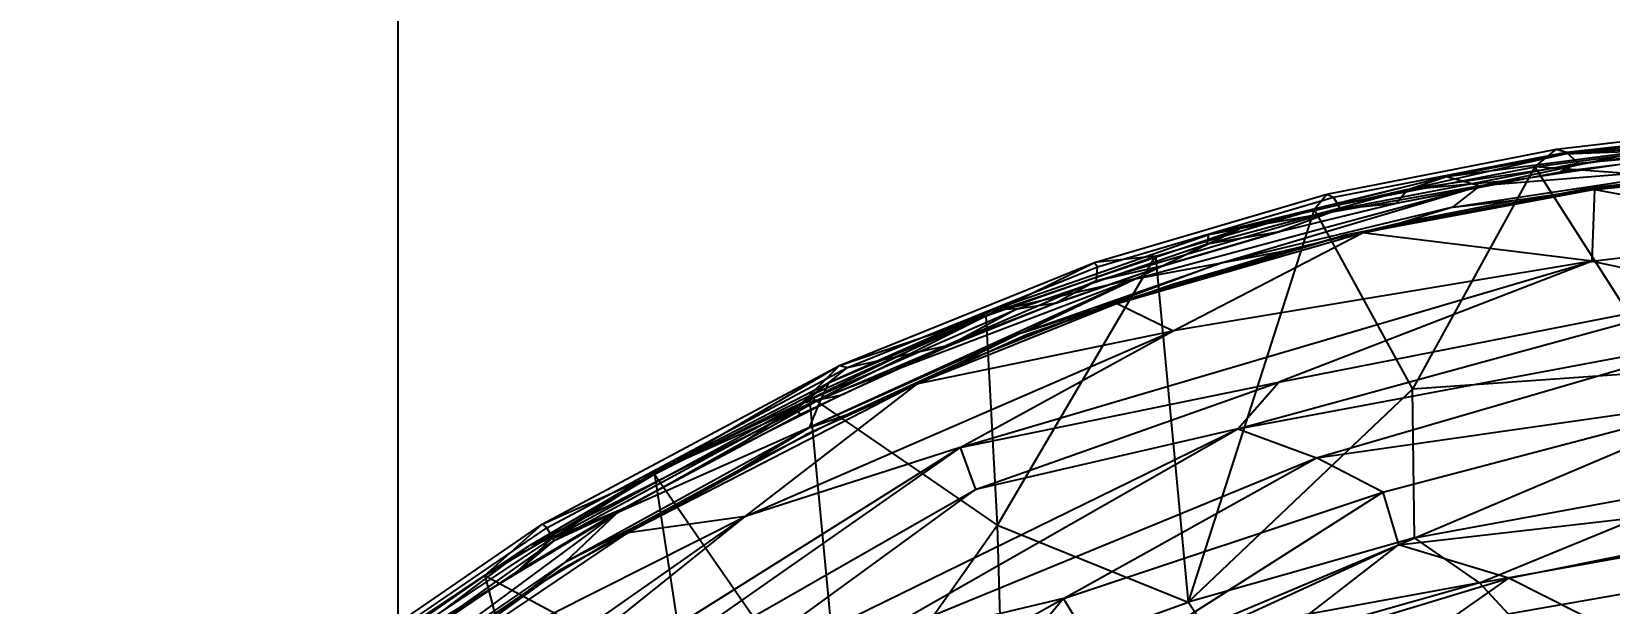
# Model space of a CAD drawing. Extents: x 11992 to 29481, y -6727 to 6811.
# Drawn here: x 16956.4 to 17138.7, y -941.7 to -875.7 of the extents above; entities that cross this region are included whole.
import ezdxf

# ---------------------------------------------------------------- set-up
doc = ezdxf.new("R2010")
doc.units = 0
doc.header["$MEASUREMENT"] = 0
doc.linetypes.add('DOTE', pattern=[2.42, 2, -0.2, 0.02, -0.2])
doc.layers.get('0').update_dxf_attribs({"color": 8, "linetype": 'CONTINUOUS'})
doc.layers.add('zoylight 4标注', color=9, linetype='CONTINUOUS')

msp = doc.modelspace()

# ---------------------------------------------------------------- linework, layer by layer
for p, q in [((17130.05, -891.34, -1770.12), (17169.15, -886.21, -1771.44)), ((17132.54, -889.28, -1751.93), (17162.74, -885.81, -1757.85)), ((17169.3, -887.22, -1746.46), (17133.55, -889.84, -1736.05)), ((17133.55, -889.84, -1736.05), (17155.37, -887.38, -1739.51)), ((17133.7, -889.63, -1744.51), (17163.19, -886.36, -1750.64)), ((17115.39, -893.94, -1735.93), (17151.3, -888.63, -1741.64)), ((17155.27, -889.17, -1742.74), (17132.99, -891.91, -1738.57)), ((17151.3, -888.63, -1741.64), (17133.55, -889.84, -1736.05)), ((17134.99, -890.9, -1739.34), (17155.27, -889.17, -1742.74)), ((17106, -894.5, -1748.67), (17132.54, -889.28, -1751.93)), ((17106.78, -894.83, -1741.25), (17133.7, -889.63, -1744.51)), ((17107.61, -896.18, -1735.9), (17134.99, -890.9, -1739.34)), ((17115.39, -893.94, -1735.93), (17133.55, -889.84, -1736.05)), ((17119.82, -892.45, -1733.03), (17142.57, -889.5, -1735.71)), ((17119.82, -892.45, -1733.03), (17133.55, -889.84, -1736.05)), ((17123.71, -893.51, -1732.45), (17142.57, -889.5, -1735.71)), ((17127.78, -892.84, -1737.87), (17141.7, -890.75, -1740.08)), ((17130.05, -891.34, -1770.12), (17132.54, -889.28, -1751.93)), ((17132.54, -889.28, -1751.93), (17133.7, -889.63, -1744.51)), ((17134.99, -890.9, -1739.34), (17132.99, -891.91, -1738.57)), ((17133.55, -889.84, -1736.05), (17142.57, -889.5, -1735.71)), ((17134.99, -890.9, -1739.34), (17133.7, -889.63, -1744.51)), ((17092.39, -899.16, -1732.11), (17119.82, -892.45, -1733.03)), ((17119.82, -892.45, -1733.03), (17096.02, -898.46, -1730.19)), ((17104.57, -896.28, -1763.7), (17130.05, -891.34, -1770.12)), ((17114.04, -895.52, -1736.15), (17132.99, -891.91, -1738.57)), ((17114.05, -895.52, -1736.13), (17127.78, -892.84, -1737.87)), ((17115.39, -893.94, -1735.93), (17119.82, -892.45, -1733.03)), ((17115.39, -893.94, -1735.93), (17127.78, -892.84, -1737.87)), ((17130.05, -891.34, -1770.12), (17115.9, -917, -1911.8)), ((17119.82, -892.45, -1733.03), (17123.71, -893.51, -1732.45)), ((17120.57, -896, -1732.36), (17151.5, -891.3, -1737.14)), ((17151.5, -891.3, -1737.14), (17123.71, -893.51, -1732.45)), ((17145.13, -914.97, -1936.25), (17130.05, -891.34, -1770.12)), ((17157.82, -893.38, -1813.52), (17130.05, -891.34, -1770.12)), ((17136.98, -893.95, -1734.44), (17164.71, -891.18, -1740.52)), ((17136.98, -893.95, -1734.44), (17156.17, -891.61, -1739.32)), ((17137.28, -893.64, -1735.47), (17156.17, -891.61, -1739.32)), ((17079.2, -902.4, -1745.78), (17106, -894.5, -1748.67)), ((17083.88, -904.26, -1728.27), (17123.71, -893.51, -1732.45)), ((17092.2, -900.21, -1733.6), (17115.39, -893.94, -1735.93)), ((17115.39, -893.94, -1735.93), (17092.39, -899.16, -1732.11)), ((17093.85, -902.42, -1729.49), (17123.71, -893.51, -1732.45)), ((17123.71, -893.51, -1732.45), (17096.02, -898.46, -1730.19)), ((17104.57, -896.28, -1763.7), (17106, -894.5, -1748.67)), ((17106, -894.5, -1748.67), (17106.78, -894.83, -1741.25)), ((17137.28, -893.64, -1735.47), (17107.92, -899.26, -1731.73)), ((17110.15, -898.95, -1731.04), (17137.28, -893.64, -1735.47)), ((17136.98, -893.95, -1734.44), (17110.15, -898.95, -1731.04)), ((17115.39, -893.94, -1735.93), (17114.05, -895.52, -1736.13)), ((17120.57, -896, -1732.36), (17123.71, -893.51, -1732.45)), ((17128.38, -895.1, -1734.19), (17142.21, -893.06, -1736.4)), ((17136.64, -902.24, -1731.23), (17136.98, -893.95, -1734.44)), ((17136.98, -893.95, -1734.44), (17137.28, -893.64, -1735.47)), ((17136.98, -893.95, -1734.44), (17163.84, -899, -1737.57)), ((17079.4, -904.51, -1732.66), (17107.61, -896.18, -1735.9)), ((17079.52, -902.87, -1738.13), (17106.78, -894.83, -1741.25)), ((17086.23, -901.66, -1761.98), (17104.57, -896.28, -1763.7)), ((17104.57, -896.28, -1763.7), (17090, -941.59, -2024.8)), ((17120.57, -896, -1732.36), (17093.85, -902.42, -1729.49)), ((17100.6, -898.81, -1734.65), (17114.04, -895.52, -1736.15)), ((17100.6, -898.8, -1734.64), (17114.05, -895.52, -1736.13)), ((17107.61, -896.18, -1735.9), (17100.6, -898.81, -1734.65)), ((17104.57, -896.28, -1763.7), (17115.9, -917, -1911.8)), ((17107.61, -896.18, -1735.9), (17106.78, -894.83, -1741.25)), ((17107.61, -896.18, -1735.9), (17114.04, -895.52, -1736.15)), ((17128.38, -895.1, -1734.19), (17114.75, -897.75, -1732.48)), ((17120.57, -896, -1732.36), (17114.75, -897.75, -1732.48)), ((17120.57, -896, -1732.36), (17128.38, -895.1, -1734.19)), ((17114.75, -897.75, -1732.48), (17101.36, -901, -1731.08)), ((17067.37, -907.87, -1728.87), (17092.39, -899.16, -1732.11)), ((17067.7, -908.05, -1726.81), (17096.02, -898.46, -1730.19)), ((17081.8, -907.12, -1728.07), (17110.15, -898.95, -1731.04)), ((17081.8, -907.12, -1728.07), (17107.92, -899.26, -1731.73)), ((17083.88, -904.26, -1728.27), (17096.02, -898.46, -1730.19)), ((17087.48, -902.66, -1733.17), (17100.6, -898.8, -1734.64)), ((17100.6, -898.81, -1734.65), (17087.48, -902.66, -1733.18)), ((17088.27, -910.28, -1725.87), (17110.15, -898.95, -1731.04)), ((17088.31, -904.85, -1729.71), (17107.92, -899.26, -1731.73)), ((17092.2, -900.21, -1733.6), (17100.6, -898.8, -1734.64)), ((17092.2, -900.21, -1733.6), (17092.39, -899.16, -1732.11)), ((17092.39, -899.16, -1732.11), (17096.02, -898.46, -1730.19)), ((17110.15, -898.95, -1731.04), (17107.92, -899.26, -1731.73)), ((17136.64, -902.24, -1731.23), (17110.15, -898.95, -1731.04)), ((17136.64, -902.24, -1731.23), (17163.84, -899, -1737.57)), ((17066.69, -908.52, -1759.56), (17086.23, -901.66, -1761.98)), ((17067.99, -932.72, -1916.65), (17086.23, -901.66, -1761.98)), ((17070.26, -907.75, -1730.76), (17092.2, -900.21, -1733.6)), ((17086.23, -901.66, -1761.98), (17079.2, -902.4, -1745.78)), ((17101.36, -901, -1731.08), (17079.45, -907.73, -1728.64)), ((17086.23, -901.66, -1761.98), (17090, -941.59, -2024.8)), ((17092.2, -900.21, -1733.6), (17087.48, -902.66, -1733.17)), ((17093.85, -902.42, -1729.49), (17101.36, -901, -1731.08)), ((17049.73, -914.26, -1741.94), (17079.2, -902.4, -1745.78)), ((17050.65, -914.51, -1734.32), (17079.52, -902.87, -1738.13)), ((17063.68, -923.74, -1721.32), (17136.64, -902.24, -1731.23)), ((17066.69, -908.52, -1759.56), (17079.2, -902.4, -1745.78)), ((17070.68, -910.53, -1726.74), (17093.85, -902.42, -1729.49)), ((17074.73, -907.06, -1731.51), (17087.48, -902.66, -1733.18)), ((17074.73, -907.05, -1731.49), (17087.48, -902.66, -1733.17)), ((17079.2, -902.4, -1745.78), (17079.52, -902.87, -1738.13)), ((17079.4, -904.51, -1732.66), (17087.48, -902.66, -1733.18)), ((17079.4, -904.51, -1732.66), (17079.52, -902.87, -1738.13)), ((17093.85, -902.42, -1729.49), (17079.45, -907.73, -1728.64)), ((17083.88, -904.26, -1728.27), (17093.85, -902.42, -1729.49)), ((17136.64, -902.24, -1731.23), (17088.27, -910.28, -1725.87)), ((17136.64, -902.24, -1731.23), (17100.48, -916.18, -1726.75)), ((17136.64, -902.24, -1731.23), (17153.49, -905.79, -1735.25)), ((17083.88, -904.26, -1728.27), (17046.26, -921.45, -1723.43)), ((17083.88, -904.26, -1728.27), (17047.65, -918.05, -1723.6)), ((17079.4, -904.51, -1732.66), (17062.02, -912.01, -1729.62)), ((17083.88, -904.26, -1728.27), (17067.7, -908.05, -1726.81)), ((17070.68, -910.53, -1726.74), (17083.88, -904.26, -1728.27)), ((17071.34, -910.75, -1727.51), (17088.31, -904.85, -1729.71)), ((17079.4, -904.51, -1732.66), (17074.73, -907.06, -1731.51)), ((17081.8, -907.12, -1728.07), (17088.31, -904.85, -1729.71)), ((17081.8, -907.12, -1728.07), (17058.78, -916.35, -1724.96)), ((17074.73, -907.06, -1731.51), (17062.02, -912.01, -1729.62)), ((17062.24, -912.05, -1729.78), (17074.73, -907.05, -1731.49)), ((17070.26, -907.75, -1730.76), (17074.73, -907.05, -1731.49)), ((17081.8, -907.12, -1728.07), (17071.34, -910.75, -1727.51)), ((17081.8, -907.12, -1728.07), (17088.27, -910.28, -1725.87)), ((17095.74, -921.6, -1727.77), (17153.49, -905.79, -1735.25)), ((17100.48, -916.18, -1726.75), (17153.49, -905.79, -1735.25)), ((17045.36, -918.63, -1727.36), (17070.26, -907.75, -1730.76)), ((17045.36, -918.63, -1727.36), (17067.37, -907.87, -1728.87)), ((17046.22, -917.76, -1758.34), (17066.69, -908.52, -1759.56)), ((17067.7, -908.05, -1726.81), (17047.65, -918.05, -1723.6)), ((17067.37, -907.87, -1728.87), (17048.48, -916.27, -1725.07)), ((17048.48, -916.27, -1725.07), (17067.7, -908.05, -1726.81)), ((17049.73, -914.26, -1741.94), (17066.69, -908.52, -1759.56)), ((17070.26, -907.75, -1730.76), (17062.24, -912.05, -1729.78)), ((17063.17, -914.2, -1726.39), (17079.45, -907.73, -1728.64)), ((17067.99, -932.72, -1916.65), (17066.69, -908.52, -1759.56)), ((17070.26, -907.75, -1730.76), (17067.37, -907.87, -1728.87)), ((17067.37, -907.87, -1728.87), (17067.7, -908.05, -1726.81)), ((17070.68, -910.53, -1726.74), (17079.45, -907.73, -1728.64)), ((17038.86, -931.69, -1719.94), (17088.27, -910.28, -1725.87)), ((17071.34, -910.75, -1727.51), (17045.84, -922.29, -1724.12)), ((17070.68, -910.53, -1726.74), (17046.26, -921.45, -1723.43)), ((17058.78, -916.35, -1724.96), (17088.27, -910.28, -1725.87)), ((17058.78, -916.35, -1724.96), (17071.34, -910.75, -1727.51)), ((17070.68, -910.53, -1726.74), (17063.17, -914.2, -1726.39)), ((17063.68, -923.74, -1721.32), (17088.27, -910.28, -1725.87)), ((17095.74, -921.6, -1727.77), (17153.2, -910.83, -1737.93)), ((17104.83, -924.92, -1733.63), (17153.2, -910.83, -1737.93)), ((17044.57, -919.44, -1728.05), (17062.02, -912.01, -1729.62)), ((17045.25, -919.9, -1727.59), (17062.02, -912.01, -1729.62)), ((17049.85, -917.7, -1728.17), (17062.24, -912.05, -1729.78)), ((17050.65, -914.51, -1734.32), (17062.02, -912.01, -1729.62)), ((17015.42, -932.61, -1737.73), (17049.73, -914.26, -1741.94)), ((17015.95, -933.02, -1730.21), (17050.65, -914.51, -1734.32)), ((17028.36, -926.81, -1755.43), (17049.73, -914.26, -1741.94)), ((17044.57, -919.44, -1728.05), (17050.65, -914.51, -1734.32)), ((17049.73, -914.26, -1741.94), (17046.22, -917.76, -1758.34)), ((17049.73, -914.26, -1741.94), (17050.65, -914.51, -1734.32)), ((17063.17, -914.2, -1726.39), (17050.85, -919.86, -1724.77)), ((17058.78, -916.35, -1724.96), (17025.3, -933.61, -1720.89)), ((17028.56, -926.5, -1722.76), (17048.48, -916.27, -1725.07)), ((17038.86, -931.69, -1719.94), (17058.78, -916.35, -1724.96)), ((17045.36, -918.63, -1727.36), (17048.48, -916.27, -1725.07)), ((17058.78, -916.35, -1724.96), (17045.84, -922.29, -1724.12)), ((17048.48, -916.27, -1725.07), (17047.65, -918.05, -1723.6)), ((17063.68, -923.74, -1721.32), (17100.48, -916.18, -1726.75)), ((17065.44, -928.6, -1721.69), (17100.48, -916.18, -1726.75)), ((17095.74, -921.6, -1727.77), (17100.48, -916.18, -1726.75)), ((17145.13, -914.97, -1936.25), (17115.9, -917, -1911.8)), ((17014, -935, -1720.72), (17047.65, -918.05, -1723.6)), ((17024.06, -931.28, -1720.7), (17047.65, -918.05, -1723.6)), ((17028.36, -926.81, -1755.43), (17046.22, -917.76, -1758.34)), ((17028.56, -926.5, -1722.76), (17047.65, -918.05, -1723.6)), ((17037.46, -923.95, -1726.66), (17049.85, -917.7, -1728.17)), ((17045.36, -918.63, -1727.36), (17049.85, -917.7, -1728.17)), ((17067.99, -932.72, -1916.65), (17046.22, -917.76, -1758.34)), ((17046.22, -917.76, -1758.34), (17050.05, -958.06, -2020.94)), ((17046.26, -921.45, -1723.43), (17047.65, -918.05, -1723.6)), ((17115.9, -917, -1911.8), (17090, -941.59, -2024.8)), ((17104.83, -924.92, -1733.63), (17154.81, -917.77, -1745.18)), ((17112.49, -928.91, -1741.78), (17154.81, -917.77, -1745.18)), ((17114.3, -934.98, -1752.3), (17154.81, -917.77, -1745.18)), ((17116.14, -934.19, -2021.97), (17115.9, -917, -1911.8)), ((17016.47, -934.27, -1724.07), (17045.36, -918.63, -1727.36)), ((17016.79, -934.49, -1724.9), (17044.57, -919.44, -1728.05)), ((17024.91, -930.71, -1725.26), (17045.25, -919.9, -1727.59)), ((17045.36, -918.63, -1727.36), (17028.56, -926.5, -1722.76)), ((17045.36, -918.63, -1727.36), (17037.46, -923.95, -1726.66)), ((17050.85, -919.86, -1724.77), (17038.56, -926.1, -1723.26)), ((17044.57, -919.44, -1728.05), (17045.25, -919.9, -1727.59)), ((17046.26, -921.45, -1723.43), (17050.85, -919.86, -1724.77)), ((17018.08, -936.96, -1720.33), (17046.26, -921.45, -1723.43)), ((17046.26, -921.45, -1723.43), (17024.06, -931.28, -1720.7)), ((17032.94, -952.27, -1721.3), (17095.74, -921.6, -1727.77)), ((17046.26, -921.45, -1723.43), (17038.56, -926.1, -1723.26)), ((17051.18, -946.96, -1726.59), (17095.74, -921.6, -1727.77)), ((17095.74, -921.6, -1727.77), (17065.44, -928.6, -1721.69)), ((17095.74, -921.6, -1727.77), (17104.83, -924.92, -1733.63)), ((16994.72, -967.03, -1714.02), (17063.68, -923.74, -1721.32)), ((17017.32, -937.98, -1720.89), (17045.84, -922.29, -1724.12)), ((17063.68, -923.74, -1721.32), (17017.68, -955.87, -1717.37)), ((17025.3, -933.61, -1720.89), (17045.84, -922.29, -1724.12)), ((17063.68, -923.74, -1721.32), (17038.86, -931.69, -1719.94)), ((17063.68, -923.74, -1721.32), (17065.44, -928.6, -1721.69)), ((17024.91, -930.71, -1725.25), (17037.46, -923.95, -1726.66)), ((17051.18, -946.96, -1726.59), (17104.83, -924.92, -1733.63)), ((17075.6, -941.18, -1735.61), (17104.83, -924.92, -1733.63)), ((17112.49, -928.91, -1741.78), (17104.83, -924.92, -1733.63)), ((17008.79, -938.54, -1752.78), (17028.36, -926.81, -1755.43)), ((17014, -935, -1720.72), (17028.56, -926.5, -1722.76)), ((17015.42, -932.61, -1737.73), (17028.36, -926.81, -1755.43)), ((17016.47, -934.27, -1724.07), (17028.56, -926.5, -1722.76)), ((17026.14, -932.86, -1721.86), (17038.56, -926.1, -1723.26)), ((17028.36, -926.81, -1755.43), (17032.09, -951.02, -1914.54)), ((17028.36, -926.81, -1755.43), (17050.05, -958.06, -2020.94)), ((17114.3, -934.98, -1752.3), (17189.29, -926.34, -1776.63)), ((17116.14, -934.19, -2021.97), (17152.62, -927.45, -2024.98)), ((17123.63, -939.35, -2053.9), (17152.62, -927.45, -2024.98)), ((17127.04, -938.84, -1767.59), (17189.29, -926.34, -1776.63)), ((17017.68, -955.87, -1717.37), (17065.44, -928.6, -1721.69)), ((17032.94, -952.27, -1721.3), (17065.44, -928.6, -1721.69)), ((17075.6, -941.18, -1735.61), (17112.49, -928.91, -1741.78)), ((17080.52, -949.2, -1751.59), (17112.49, -928.91, -1741.78)), ((17112.49, -928.91, -1741.78), (17114.3, -934.98, -1752.3)), ((17024.91, -930.71, -1725.26), (17012.45, -938.12, -1723.91)), ((17012.45, -938.12, -1723.9), (17024.91, -930.71, -1725.25)), ((17016.47, -934.27, -1724.07), (17024.91, -930.71, -1725.25)), ((17016.79, -934.49, -1724.9), (17024.91, -930.71, -1725.26)), ((16986.96, -968.07, -1714.13), (17038.86, -931.69, -1719.94)), ((16991.55, -948.97, -1735.24), (17015.42, -932.61, -1737.73)), ((16994.72, -967.03, -1714.02), (17038.86, -931.69, -1719.94)), ((16994.73, -952.94, -1717.67), (17024.06, -931.28, -1720.7)), ((16996.25, -953.14, -1717.68), (17038.86, -931.69, -1719.94)), ((16998.67, -946.54, -1718.14), (17024.06, -931.28, -1720.7)), ((17008.79, -938.54, -1752.78), (17015.42, -932.61, -1737.73)), ((17026.14, -932.86, -1721.86), (17013.84, -940.25, -1720.53)), ((17014, -935, -1720.72), (17024.06, -931.28, -1720.7)), ((17015.42, -932.61, -1737.73), (17015.95, -933.02, -1730.21)), ((17018.08, -936.96, -1720.33), (17024.06, -931.28, -1720.7)), ((17018.08, -936.96, -1720.33), (17026.14, -932.86, -1721.86)), ((17038.86, -931.69, -1719.94), (17025.3, -933.61, -1720.89)), ((17067.99, -932.72, -1916.65), (17050.05, -958.06, -2020.94)), ((17067.99, -932.72, -1916.65), (17090, -941.59, -2024.8)), ((17068.48, -949.35, -2023.55), (17067.99, -932.72, -1916.65)), ((16991.95, -949.39, -1727.66), (17015.95, -933.02, -1730.21)), ((16996.25, -953.14, -1717.68), (17025.3, -933.61, -1720.89)), ((16999.77, -945.36, -1722.26), (17016.47, -934.27, -1724.07)), ((17000.13, -946.29, -1722.41), (17016.79, -934.49, -1724.9)), ((17016.47, -934.27, -1724.07), (17012.45, -938.12, -1723.9)), ((17016.79, -934.49, -1724.9), (17012.45, -938.12, -1723.91)), ((17016.47, -934.27, -1724.07), (17014, -935, -1720.72)), ((17016.79, -934.49, -1724.9), (17015.95, -933.02, -1730.21)), ((17025.3, -933.61, -1720.89), (17017.32, -937.98, -1720.89)), ((17116.14, -934.19, -2021.97), (17090, -941.59, -2024.8)), ((17116.14, -934.19, -2021.97), (17092.37, -945.1, -2047.23)), ((17123.63, -939.35, -2053.9), (17116.14, -934.19, -2021.97)), ((17123.63, -939.35, -2053.9), (17157.37, -933.31, -2054.37)), ((16998.67, -946.54, -1718.14), (17014, -935, -1720.72)), ((16998.94, -945.07, -1719.76), (17014, -935, -1720.72)), ((17080.52, -949.2, -1751.59), (17114.3, -934.98, -1752.3)), ((17097.94, -947.62, -1764.36), (17114.3, -934.98, -1752.3)), ((17127.04, -938.84, -1767.59), (17114.3, -934.98, -1752.3)), ((17018.08, -936.96, -1720.33), (16994.73, -952.94, -1717.67)), ((16996.25, -953.14, -1717.68), (17017.32, -937.98, -1720.89)), ((17000.13, -946.29, -1722.41), (17012.45, -938.12, -1723.91)), ((17000.29, -946.32, -1722.57), (17012.45, -938.12, -1723.9)), ((17017.32, -937.98, -1720.89), (17001.84, -948.42, -1719.2)), ((17018.08, -936.96, -1720.33), (17013.84, -940.25, -1720.53)), ((17126.95, -942.95, -2061.16), (17157.15, -937.64, -2061.5)), ((17008.79, -938.54, -1752.78), (16997.7, -946.19, -1750.65)), ((17008.79, -938.54, -1752.78), (17032.09, -951.02, -1914.54)), ((17008.79, -938.54, -1752.78), (17015.35, -963.76, -1921.46)), ((17123.63, -939.35, -2053.9), (17092.37, -945.1, -2047.23)), ((17097.94, -947.62, -1764.36), (17127.04, -938.84, -1767.59)), ((17123.63, -939.35, -2053.9), (17099.46, -946.21, -2056.44)), ((17105.38, -953.94, -1785.54), (17127.04, -938.84, -1767.59)), ((17126.95, -942.95, -2061.16), (17123.63, -939.35, -2053.9)), ((17139.48, -945.12, -1789.68), (17127.04, -938.84, -1767.59)), ((17013.84, -940.25, -1720.53), (17001.84, -948.41, -1719.21)), ((17042.07, -959.9, -1733.58), (17075.6, -941.18, -1735.61)), ((17075.6, -941.18, -1735.61), (17051.18, -946.96, -1726.59)), ((17075.6, -941.18, -1735.61), (17060, -959.96, -1750.05)), ((17068.48, -949.35, -2023.55), (17090, -941.59, -2024.8)), ((17080.52, -949.2, -1751.59), (17075.6, -941.18, -1735.61)), ((17092.37, -945.1, -2047.23), (17090, -941.59, -2024.8))]:
    msp.add_line(p, q)
at = {"layer": 'zoylight 4标注', "color": 9, "linetype": 'DOTE', "ltscale": 100}
msp.add_line((16998.77, -3639.21, -420), (16998.77, 98.79, -420), dxfattribs=at)

doc.saveas('drawing.dxf')
